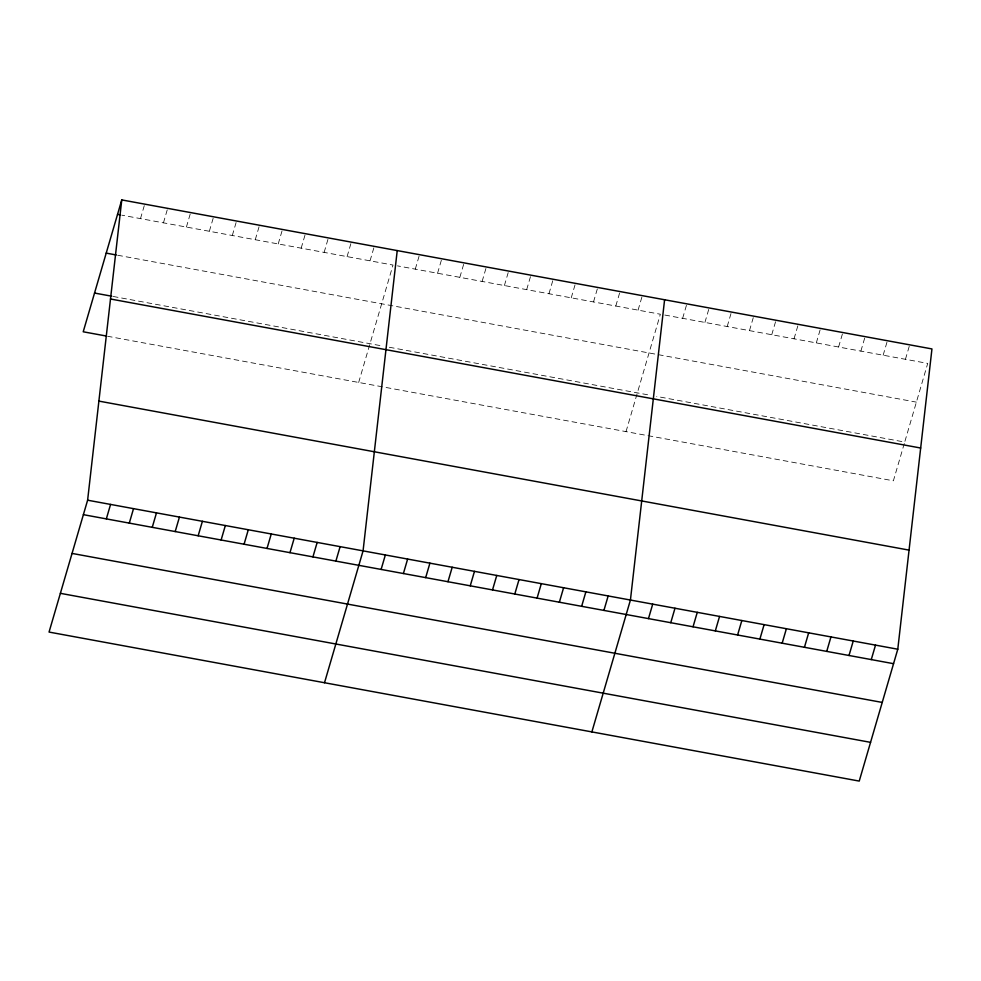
<?xml version="1.0" encoding="UTF-8"?>
<svg xmlns="http://www.w3.org/2000/svg" width="981" height="981" viewBox="0 0 981 981"><rect width="100%" height="100%" fill="white"/><g stroke="black" fill="none" stroke-linecap="round" stroke-linejoin="round"><path stroke-width="0.74" stroke-dasharray="4.91 3.68" d="M140.491 218.604L144.722 204.134M163.447 222.834L167.677 208.352M186.402 227.052L190.633 212.583M209.358 231.271L213.588 216.801M232.313 235.489L236.544 221.019M255.268 239.72L259.499 225.25M278.224 243.938L282.454 229.468M301.179 248.156L305.41 233.686M324.135 252.387L328.365 237.905M347.09 256.605L351.321 242.135M370.045 260.823L374.276 246.354M358.666 382.455L393.001 265.054L121.84 215.182M415.282 269.15L419.512 254.68M437.563 273.245L441.793 258.776M459.844 277.341L464.074 262.871M482.125 281.437L486.355 266.967M504.393 285.545L508.636 271.063M526.674 289.64L530.917 275.158M548.955 293.736L553.186 279.266M571.236 297.832L575.467 283.362M593.517 301.927L597.748 287.458M615.798 306.023L620.029 291.553M638.079 310.131L642.31 295.649M626.025 431.628L660.36 314.227L397.452 265.863M682.641 318.322L686.872 303.852M704.922 322.418L709.153 307.948M727.203 326.514L731.434 312.044M749.484 330.609L753.715 316.14M771.753 334.717L775.996 320.235M794.034 338.813L798.276 324.343M816.315 342.909L820.545 328.439M838.596 347.004L842.826 332.534M860.877 351.1L865.107 336.63M883.158 355.208L887.388 340.726M905.438 359.304L909.669 344.834M904.298 443.498L893.384 480.8L107.603 336.275M664.811 315.048L927.719 363.399L904.715 442.063L656.669 396.434M117.683 255.244L916.389 402.136M113.183 296.47L383.363 346.17M389.31 347.262L650.722 395.343"/><path stroke-width="1.47" d="M87.616 500.2L121.767 199.916L931.95 348.929L897.787 649.214L859.233 781.084L49.05 632.071L87.616 500.2L897.787 649.214M397.231 250.572L363.068 550.868L324.515 682.739M664.591 299.757L630.427 600.041L591.874 731.912M121.767 199.916L83.213 331.786L106.169 336.005M106.34 518.888L110.571 504.418M129.296 523.118L133.526 508.649M152.251 527.337L156.482 512.867M175.207 531.555L179.437 517.085M198.162 535.785L202.393 521.303M221.117 540.004L225.348 525.534M244.073 544.222L248.303 529.752M267.016 548.453L271.259 533.971M289.971 552.671L294.214 538.201M312.927 556.889L317.17 542.419M335.882 561.12L340.125 546.638M381.119 569.434L385.349 554.964M403.399 573.529L407.63 559.06M425.68 577.625L429.911 563.155M447.961 581.733L452.192 567.251M470.242 585.829L474.473 571.359M492.523 589.924L496.754 575.455M514.804 594.02L519.035 579.55M537.085 598.116L541.316 583.646M559.366 602.211L563.597 587.742M581.647 606.319L585.878 591.837M603.916 610.415L608.159 595.945M648.478 618.606L652.708 604.137M670.759 622.702L674.989 608.232M693.04 626.798L697.27 612.328M715.321 630.906L719.551 616.424M737.602 635.001L741.832 620.532M759.883 639.097L764.113 624.627M782.164 643.193L786.394 628.723M804.445 647.288L808.675 632.819M826.725 651.396L830.956 636.914M849.006 655.492L853.237 641.022M871.275 659.588L875.518 645.118M117.536 214.385L120.405 214.913M106.206 253.123L116.249 254.974M94.532 293.049L111.748 296.213M110.497 299.009L920.681 448.023M98.885 401.106L909.068 550.12M83.385 514.669L893.556 663.683M72.054 553.419L882.226 702.433M60.381 593.333L870.564 742.347"/></g></svg>
